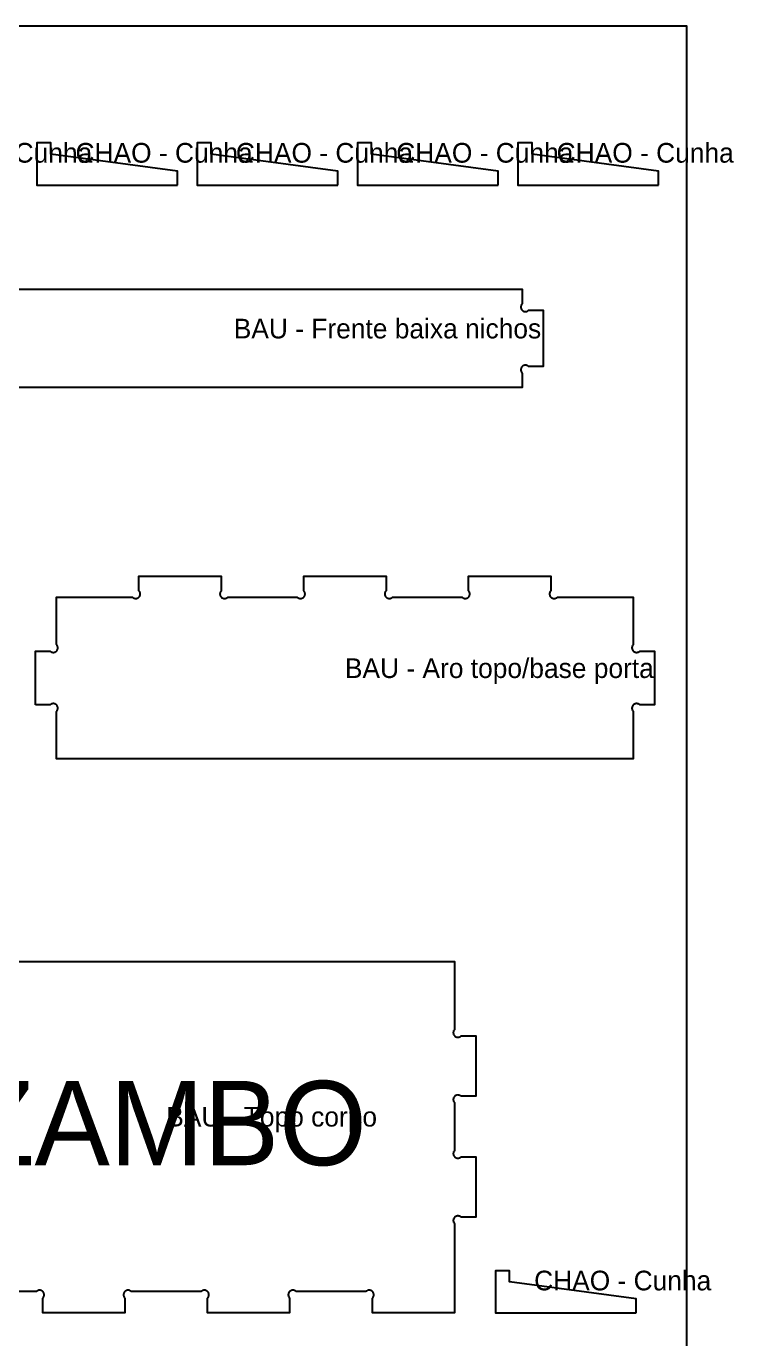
# Model space of a CAD drawing. Header units: millimetres. Extents: x 0 to 2787, y 0 to 1840.
# Drawn here: x 2280 to 2783, y 907 to 1840 of the extents above; entities that cross this region are included whole.
import ezdxf
from ezdxf.enums import TextEntityAlignment as Align

# ---------------------------------------------------------------- set-up
doc = ezdxf.new("R2010")
doc.units = ezdxf.units.MM
for name, color, linetype in [('CHAPA_NAO_CORTAR', 8, 'Continuous'), ('CORTE_EXTERNO', 1, 'Continuous'), ('ETIQUETAS_NAO_CORTAR', 8, 'Continuous'), ('GRAVACAO', 3, 'Continuous')]:
    doc.layers.add(name, color=color, linetype=linetype)

msp = doc.modelspace()

# ---------------------------------------------------------------- linework, layer by layer
at = {"layer": 'CHAPA_NAO_CORTAR'}
msp.add_lwpolyline([(0, 0), (2750, 0), (2750, 1840), (0, 1840)], close=True, dxfattribs=at)
at = {"layer": 'CORTE_EXTERNO'}
for points in [[(2388, 1727), (2388, 1737), (2298, 1749), (2298, 1757), (2288, 1757), (2288, 1727), (2388, 1727)], [(2502, 1727), (2502, 1737), (2412, 1749), (2412, 1757), (2402, 1757), (2402, 1727), (2502, 1727)], [(2616, 1727), (2616, 1737), (2526, 1749), (2526, 1757), (2516, 1757), (2516, 1727), (2616, 1727)], [(2730, 1727), (2730, 1737), (2640, 1749), (2640, 1757), (2630, 1757), (2630, 1727), (2730, 1727)], [(2287, 1357.33), (2287, 1395.67), (2297.4, 1395.67), (2297.64, 1395.45), (2297.9, 1395.26), (2298.17, 1395.1), (2298.46, 1394.96), (2298.76, 1394.85), (2299.07, 1394.78), (2299.38, 1394.73), (2299.7, 1394.71), (2300.02, 1394.73), (2300.34, 1394.78), (2300.65, 1394.85), (2300.95, 1394.96), (2301.23, 1395.1), (2301.51, 1395.26), (2301.76, 1395.45), (2302, 1395.67), (2302.21, 1395.9), (2302.4, 1396.16), (2302.57, 1396.43), (2302.7, 1396.72), (2302.81, 1397.02), (2302.89, 1397.33), (2302.94, 1397.65), (2302.95, 1397.96), (2302.94, 1398.28), (2302.89, 1398.6), (2302.81, 1398.91), (2302.7, 1399.21), (2302.57, 1399.5), (2302.4, 1399.77), (2302.21, 1400.03), (2302, 1400.26), (2302, 1434), (2355.98, 1434), (2356.21, 1433.79), (2356.47, 1433.6), (2356.74, 1433.43), (2357.03, 1433.3), (2357.33, 1433.19), (2357.64, 1433.11), (2357.95, 1433.06), (2358.27, 1433.05), (2358.59, 1433.06), (2358.91, 1433.11), (2359.22, 1433.19), (2359.52, 1433.3), (2359.81, 1433.43), (2360.08, 1433.6), (2360.34, 1433.79), (2360.57, 1434), (2360.79, 1434.24), (2360.98, 1434.49), (2361.14, 1434.77), (2361.28, 1435.05), (2361.38, 1435.35), (2361.46, 1435.66), (2361.51, 1435.98), (2361.52, 1436.3), (2361.51, 1436.62), (2361.46, 1436.93), (2361.38, 1437.24), (2361.28, 1437.54), (2361.14, 1437.83), (2360.98, 1438.1), (2360.79, 1438.36), (2360.57, 1438.6), (2360.57, 1449), (2419.14, 1449), (2419.14, 1438.6), (2418.93, 1438.36), (2418.74, 1438.1), (2418.57, 1437.83), (2418.44, 1437.54), (2418.33, 1437.24), (2418.25, 1436.93), (2418.21, 1436.62), (2418.19, 1436.3), (2418.21, 1435.98), (2418.25, 1435.66), (2418.33, 1435.35), (2418.44, 1435.05), (2418.57, 1434.77), (2418.74, 1434.49), (2418.93, 1434.24), (2419.14, 1434), (2419.38, 1433.79), (2419.64, 1433.6), (2419.91, 1433.43), (2420.2, 1433.3), (2420.5, 1433.19), (2420.81, 1433.11), (2421.12, 1433.06), (2421.44, 1433.05), (2421.76, 1433.06), (2422.07, 1433.11), (2422.38, 1433.19), (2422.68, 1433.3), (2422.97, 1433.43), (2423.25, 1433.6), (2423.5, 1433.79), (2423.74, 1434), (2473.12, 1434), (2473.35, 1433.79), (2473.61, 1433.6), (2473.88, 1433.43), (2474.17, 1433.3), (2474.47, 1433.19), (2474.78, 1433.11), (2475.1, 1433.06), (2475.42, 1433.05), (2475.73, 1433.06), (2476.05, 1433.11), (2476.36, 1433.19), (2476.66, 1433.3), (2476.95, 1433.43), (2477.22, 1433.6), (2477.48, 1433.79), (2477.71, 1434), (2477.93, 1434.24), (2478.12, 1434.49), (2478.28, 1434.77), (2478.42, 1435.05), (2478.53, 1435.35), (2478.6, 1435.66), (2478.65, 1435.98), (2478.67, 1436.3), (2478.65, 1436.62), (2478.6, 1436.93), (2478.53, 1437.24), (2478.42, 1437.54), (2478.28, 1437.83), (2478.12, 1438.1), (2477.93, 1438.36), (2477.71, 1438.6), (2477.71, 1449), (2536.29, 1449), (2536.29, 1438.6), (2536.07, 1438.36), (2535.88, 1438.1), (2535.72, 1437.83), (2535.58, 1437.54), (2535.47, 1437.24), (2535.4, 1436.93), (2535.35, 1436.62), (2535.33, 1436.3), (2535.35, 1435.98), (2535.4, 1435.66), (2535.47, 1435.35), (2535.58, 1435.05), (2535.72, 1434.77), (2535.88, 1434.49), (2536.07, 1434.24), (2536.29, 1434), (2536.52, 1433.79), (2536.78, 1433.6), (2537.05, 1433.43), (2537.34, 1433.3), (2537.64, 1433.19), (2537.95, 1433.11), (2538.27, 1433.06), (2538.58, 1433.05), (2538.9, 1433.06), (2539.22, 1433.11), (2539.53, 1433.19), (2539.83, 1433.3), (2540.12, 1433.43), (2540.39, 1433.6), (2540.65, 1433.79), (2540.88, 1434), (2590.26, 1434), (2590.5, 1433.79), (2590.75, 1433.6), (2591.03, 1433.43), (2591.32, 1433.3), (2591.62, 1433.19), (2591.93, 1433.11), (2592.24, 1433.06), (2592.56, 1433.05), (2592.88, 1433.06), (2593.19, 1433.11), (2593.5, 1433.19), (2593.8, 1433.3), (2594.09, 1433.43), (2594.36, 1433.6), (2594.62, 1433.79), (2594.86, 1434), (2595.07, 1434.24), (2595.26, 1434.49), (2595.43, 1434.77), (2595.56, 1435.05), (2595.67, 1435.35), (2595.75, 1435.66), (2595.79, 1435.98), (2595.81, 1436.3), (2595.79, 1436.62), (2595.75, 1436.93), (2595.67, 1437.24), (2595.56, 1437.54), (2595.43, 1437.83), (2595.26, 1438.1), (2595.07, 1438.36), (2594.86, 1438.6), (2594.86, 1449), (2653.43, 1449), (2653.43, 1438.6), (2653.21, 1438.36), (2653.02, 1438.1), (2652.86, 1437.83), (2652.72, 1437.54), (2652.62, 1437.24), (2652.54, 1436.93), (2652.49, 1436.62), (2652.48, 1436.3), (2652.49, 1435.98), (2652.54, 1435.66), (2652.62, 1435.35), (2652.72, 1435.05), (2652.86, 1434.77), (2653.02, 1434.49), (2653.21, 1434.24), (2653.43, 1434), (2653.66, 1433.79), (2653.92, 1433.6), (2654.19, 1433.43), (2654.48, 1433.3), (2654.78, 1433.19), (2655.09, 1433.11), (2655.41, 1433.06), (2655.73, 1433.05), (2656.05, 1433.06), (2656.36, 1433.11), (2656.67, 1433.19), (2656.97, 1433.3), (2657.26, 1433.43), (2657.53, 1433.6), (2657.79, 1433.79), (2658.02, 1434), (2712, 1434), (2712, 1400.26), (2711.79, 1400.03), (2711.6, 1399.77), (2711.43, 1399.5), (2711.3, 1399.21), (2711.19, 1398.91), (2711.11, 1398.6), (2711.06, 1398.28), (2711.05, 1397.96), (2711.06, 1397.65), (2711.11, 1397.33), (2711.19, 1397.02), (2711.3, 1396.72), (2711.43, 1396.43), (2711.6, 1396.16), (2711.79, 1395.9), (2712, 1395.67), (2712.24, 1395.45), (2712.49, 1395.26), (2712.77, 1395.1), (2713.05, 1394.96), (2713.35, 1394.85), (2713.66, 1394.78), (2713.98, 1394.73), (2714.3, 1394.71), (2714.62, 1394.73), (2714.93, 1394.78), (2715.24, 1394.85), (2715.54, 1394.96), (2715.83, 1395.1), (2716.1, 1395.26), (2716.36, 1395.45), (2716.6, 1395.67), (2727, 1395.67), (2727, 1357.33), (2716.6, 1357.33), (2716.36, 1357.55), (2716.1, 1357.74), (2715.83, 1357.9), (2715.54, 1358.04), (2715.24, 1358.15), (2714.93, 1358.22), (2714.62, 1358.27), (2714.3, 1358.29), (2713.98, 1358.27), (2713.66, 1358.22), (2713.35, 1358.15), (2713.05, 1358.04), (2712.77, 1357.9), (2712.49, 1357.74), (2712.24, 1357.55), (2712, 1357.33), (2711.79, 1357.1), (2711.6, 1356.84), (2711.43, 1356.57), (2711.3, 1356.28), (2711.19, 1355.98), (2711.11, 1355.67), (2711.06, 1355.35), (2711.05, 1355.04), (2711.06, 1354.72), (2711.11, 1354.4), (2711.19, 1354.09), (2711.3, 1353.79), (2711.43, 1353.5), (2711.6, 1353.23), (2711.79, 1352.97), (2712, 1352.74), (2712, 1319), (2302, 1319), (2302, 1352.74), (2302.21, 1352.97), (2302.4, 1353.23), (2302.57, 1353.5), (2302.7, 1353.79), (2302.81, 1354.09), (2302.89, 1354.4), (2302.94, 1354.72), (2302.95, 1355.04), (2302.94, 1355.35), (2302.89, 1355.67), (2302.81, 1355.98), (2302.7, 1356.28), (2302.57, 1356.57), (2302.4, 1356.84), (2302.21, 1357.1), (2302, 1357.33), (2302, 1357.33), (2301.76, 1357.55), (2301.51, 1357.74), (2301.23, 1357.9), (2300.95, 1358.04), (2300.65, 1358.15), (2300.34, 1358.22), (2300.02, 1358.27), (2299.7, 1358.29), (2299.38, 1358.27), (2299.07, 1358.22), (2298.76, 1358.15), (2298.46, 1358.04), (2298.17, 1357.9), (2297.9, 1357.74), (2297.64, 1357.55), (2297.4, 1357.33), (2287, 1357.33)], [(2714, 925), (2714, 935), (2624, 947), (2624, 955), (2614, 955), (2614, 925), (2714, 925)]]:
    msp.add_lwpolyline(points, close=True, dxfattribs=at)
for points in [[(2223, 1653), (2633, 1653), (2633, 1642.6), (2632.79, 1642.36), (2632.6, 1642.1), (2632.43, 1641.83), (2632.3, 1641.54), (2632.19, 1641.24), (2632.11, 1640.93), (2632.06, 1640.62), (2632.05, 1640.3), (2632.06, 1639.98), (2632.11, 1639.66), (2632.19, 1639.35), (2632.3, 1639.05), (2632.43, 1638.77), (2632.6, 1638.49), (2632.79, 1638.24), (2633, 1638), (2633.24, 1637.79), (2633.49, 1637.6), (2633.77, 1637.43), (2634.05, 1637.3), (2634.35, 1637.19), (2634.66, 1637.11), (2634.98, 1637.06), (2635.3, 1637.05), (2635.62, 1637.06), (2635.93, 1637.11), (2636.24, 1637.19), (2636.54, 1637.3), (2636.83, 1637.43), (2637.1, 1637.6), (2637.36, 1637.79), (2637.6, 1638), (2648, 1638), (2648, 1598), (2637.6, 1598), (2637.36, 1598.21), (2637.1, 1598.4), (2636.83, 1598.57), (2636.54, 1598.7), (2636.24, 1598.81), (2635.93, 1598.89), (2635.62, 1598.94), (2635.3, 1598.95), (2634.98, 1598.94), (2634.66, 1598.89), (2634.35, 1598.81), (2634.05, 1598.7), (2633.77, 1598.57), (2633.49, 1598.4), (2633.24, 1598.21), (2633, 1598), (2632.79, 1597.76), (2632.6, 1597.51), (2632.43, 1597.23), (2632.3, 1596.95), (2632.19, 1596.65), (2632.11, 1596.34), (2632.06, 1596.02), (2632.05, 1595.7), (2632.06, 1595.38), (2632.11, 1595.07), (2632.19, 1594.76), (2632.3, 1594.46), (2632.43, 1594.17), (2632.6, 1593.9), (2632.79, 1593.64), (2633, 1593.4), (2633, 1583), (2223, 1583)], [(2175, 1175), (2585, 1175), (2585, 1126.6), (2584.79, 1126.36), (2584.6, 1126.1), (2584.43, 1125.83), (2584.3, 1125.54), (2584.19, 1125.24), (2584.11, 1124.93), (2584.06, 1124.62), (2584.05, 1124.3), (2584.06, 1123.98), (2584.11, 1123.66), (2584.19, 1123.35), (2584.3, 1123.05), (2584.43, 1122.77), (2584.6, 1122.49), (2584.79, 1122.24), (2585, 1122), (2585.24, 1121.79), (2585.49, 1121.6), (2585.77, 1121.43), (2586.05, 1121.3), (2586.35, 1121.19), (2586.66, 1121.11), (2586.98, 1121.06), (2587.3, 1121.05), (2587.62, 1121.06), (2587.93, 1121.11), (2588.24, 1121.19), (2588.54, 1121.3), (2588.83, 1121.43), (2589.1, 1121.6), (2589.36, 1121.79), (2589.6, 1122), (2600, 1122), (2600, 1079), (2589.6, 1079), (2589.36, 1079.21), (2589.1, 1079.4), (2588.83, 1079.57), (2588.54, 1079.7), (2588.24, 1079.81), (2587.93, 1079.89), (2587.62, 1079.94), (2587.3, 1079.95), (2586.98, 1079.94), (2586.66, 1079.89), (2586.35, 1079.81), (2586.05, 1079.7), (2585.77, 1079.57), (2585.49, 1079.4), (2585.24, 1079.21), (2585, 1079), (2584.79, 1078.76), (2584.6, 1078.51), (2584.43, 1078.23), (2584.3, 1077.95), (2584.19, 1077.65), (2584.11, 1077.34), (2584.06, 1077.02), (2584.05, 1076.7), (2584.06, 1076.38), (2584.11, 1076.07), (2584.19, 1075.76), (2584.3, 1075.46), (2584.43, 1075.17), (2584.6, 1074.9), (2584.79, 1074.64), (2585, 1074.4), (2585, 1040.6), (2584.79, 1040.36), (2584.6, 1040.1), (2584.43, 1039.83), (2584.3, 1039.54), (2584.19, 1039.24), (2584.11, 1038.93), (2584.06, 1038.62), (2584.05, 1038.3), (2584.06, 1037.98), (2584.11, 1037.66), (2584.19, 1037.35), (2584.3, 1037.05), (2584.43, 1036.77), (2584.6, 1036.49), (2584.79, 1036.24), (2585, 1036), (2585.24, 1035.79), (2585.49, 1035.6), (2585.77, 1035.43), (2586.05, 1035.3), (2586.35, 1035.19), (2586.66, 1035.11), (2586.98, 1035.06), (2587.3, 1035.05), (2587.62, 1035.06), (2587.93, 1035.11), (2588.24, 1035.19), (2588.54, 1035.3), (2588.83, 1035.43), (2589.1, 1035.6), (2589.36, 1035.79), (2589.6, 1036), (2600, 1036), (2600, 993), (2589.6, 993), (2589.36, 993.21), (2589.1, 993.4), (2588.83, 993.57), (2588.54, 993.7), (2588.24, 993.81), (2587.93, 993.89), (2587.62, 993.94), (2587.3, 993.95), (2586.98, 993.94), (2586.66, 993.89), (2586.35, 993.81), (2586.05, 993.7), (2585.77, 993.57), (2585.49, 993.4), (2585.24, 993.21), (2585, 993), (2584.79, 992.76), (2584.6, 992.51), (2584.43, 992.23), (2584.3, 991.95), (2584.19, 991.65), (2584.11, 991.34), (2584.06, 991.02), (2584.05, 990.7), (2584.06, 990.38), (2584.11, 990.07), (2584.19, 989.76), (2584.3, 989.46), (2584.43, 989.17), (2584.6, 988.9), (2584.79, 988.64), (2585, 988.4), (2585, 925), (2526.58, 925), (2526.58, 935.55), (2526.79, 935.79), (2526.98, 936.05), (2527.15, 936.32), (2527.28, 936.61), (2527.39, 936.91), (2527.47, 937.22), (2527.51, 937.53), (2527.53, 937.85), (2527.51, 938.17), (2527.47, 938.49), (2527.39, 938.8), (2527.28, 939.1), (2527.15, 939.38), (2526.98, 939.66), (2526.79, 939.91), (2526.58, 940.15), (2526.34, 940.36), (2526.09, 940.55), (2525.81, 940.72), (2525.52, 940.85), (2525.22, 940.96), (2524.91, 941.04), (2524.6, 941.09), (2524.28, 941.1), (2523.96, 941.09), (2523.65, 941.04), (2523.34, 940.96), (2523.04, 940.85), (2522.75, 940.72), (2522.47, 940.55), (2522.22, 940.36), (2521.98, 940.15), (2521.98, 940.15), (2472.3, 940.15), (2472.3, 940.15), (2472.07, 940.36), (2471.81, 940.55), (2471.54, 940.72), (2471.25, 940.85), (2470.95, 940.96), (2470.64, 941.04), (2470.32, 941.09), (2470.01, 941.1), (2469.69, 941.09), (2469.37, 941.04), (2469.06, 940.96), (2468.76, 940.85), (2468.47, 940.72), (2468.2, 940.55), (2467.94, 940.36), (2467.71, 940.15), (2467.49, 939.91), (2467.3, 939.66), (2467.14, 939.38), (2467, 939.1), (2466.9, 938.8), (2466.82, 938.49), (2466.77, 938.17), (2466.76, 937.85), (2466.77, 937.53), (2466.82, 937.22), (2466.9, 936.91), (2467, 936.61), (2467.14, 936.32), (2467.3, 936.05), (2467.49, 935.79), (2467.71, 935.55), (2467.71, 925), (2409.44, 925), (2409.44, 935.55), (2409.65, 935.79), (2409.84, 936.05), (2410, 936.32), (2410.14, 936.61), (2410.25, 936.91), (2410.33, 937.22), (2410.37, 937.53), (2410.39, 937.85), (2410.37, 938.17), (2410.33, 938.49), (2410.25, 938.8), (2410.14, 939.1), (2410, 939.38), (2409.84, 939.66), (2409.65, 939.91), (2409.44, 940.15), (2409.2, 940.36), (2408.94, 940.55), (2408.67, 940.72), (2408.38, 940.85), (2408.08, 940.96), (2407.77, 941.04), (2407.46, 941.09), (2407.14, 941.1), (2406.82, 941.09), (2406.5, 941.04), (2406.19, 940.96), (2405.89, 940.85), (2405.61, 940.72), (2405.33, 940.55), (2405.08, 940.36), (2404.84, 940.15), (2404.84, 940.15), (2355.16, 940.15), (2355.16, 940.15), (2354.92, 940.36), (2354.67, 940.55), (2354.39, 940.72), (2354.11, 940.85), (2353.81, 940.96), (2353.5, 941.04), (2353.18, 941.09), (2352.86, 941.1), (2352.54, 941.09), (2352.23, 941.04), (2351.92, 940.96), (2351.62, 940.85), (2351.33, 940.72), (2351.06, 940.55), (2350.8, 940.36), (2350.56, 940.15), (2350.35, 939.91), (2350.16, 939.66), (2350, 939.38), (2349.86, 939.1), (2349.75, 938.8), (2349.67, 938.49), (2349.63, 938.17), (2349.61, 937.85), (2349.63, 937.53), (2349.67, 937.22), (2349.75, 936.91), (2349.86, 936.61), (2350, 936.32), (2350.16, 936.05), (2350.35, 935.79), (2350.56, 935.55), (2350.56, 925), (2292.29, 925), (2292.29, 935.55), (2292.51, 935.79), (2292.7, 936.05), (2292.86, 936.32), (2293, 936.61), (2293.1, 936.91), (2293.18, 937.22), (2293.23, 937.53), (2293.24, 937.85), (2293.23, 938.17), (2293.18, 938.49), (2293.1, 938.8), (2293, 939.1), (2292.86, 939.38), (2292.7, 939.66), (2292.51, 939.91), (2292.29, 940.15), (2292.06, 940.36), (2291.8, 940.55), (2291.53, 940.72), (2291.24, 940.85), (2290.94, 940.96), (2290.63, 941.04), (2290.31, 941.09), (2289.99, 941.1), (2289.68, 941.09), (2289.36, 941.04), (2289.05, 940.96), (2288.75, 940.85), (2288.46, 940.72), (2288.19, 940.55), (2287.93, 940.36), (2287.7, 940.15), (2287.7, 940.15), (2238.02, 940.15)]]:
    msp.add_lwpolyline(points, dxfattribs=at)

# ---------------------------------------------------------------- texts
at = {"layer": 'ETIQUETAS_NAO_CORTAR'}
for s, p in [('CHAO - Cunha', (2201.5, 1743)), ('CHAO - Cunha', (2315.5, 1743)), ('CHAO - Cunha', (2429.5, 1743)), ('CHAO - Cunha', (2543.5, 1743)), ('CHAO - Cunha', (2657.5, 1743)), ('BAU - Frente baixa nichos', (2428, 1618)), ('BAU - Aro topo/base porta', (2507, 1376.5)), ('BAU - Topo corpo', (2380, 1057.5)), ('CHAO - Cunha', (2641.5, 941))]:
    msp.add_text(s, height=14, dxfattribs=at).set_placement(p)
at = {"layer": 'GRAVACAO'}
msp.add_text('ZAMBO', height=60, dxfattribs=at).set_placement((2380, 1060), align=Align.MIDDLE_CENTER)

doc.saveas('drawing.dxf')
